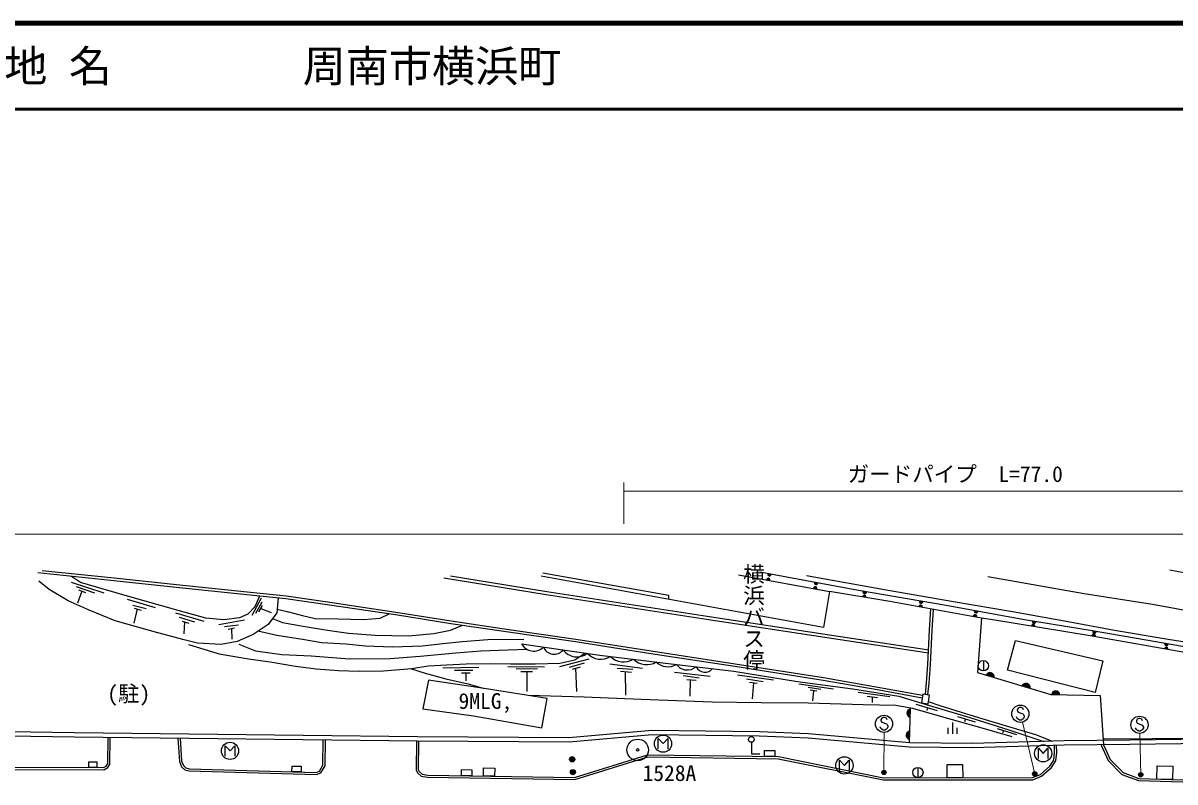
# Model space of a CAD drawing. Units: millimetres at full size, sheet at 1:1000; details may follow other scales. Extents: x 40000 to 680000, y 20000 to 380000.
# Drawn here: x 372553 to 506272, y 291927 to 380000 of the extents above; entities that cross this region are included whole.
import ezdxf
from ezdxf.enums import TextEntityAlignment as Align

# ---------------------------------------------------------------- set-up
doc = ezdxf.new("R2010")
doc.units = ezdxf.units.MM
doc.header["$LTSCALE"] = 1000
for name, color, linetype, lineweight in [('M-BGD', 7, 'Continuous', 25), ('M-BGD-EXST', 7, 'Continuous', 25), ('M-BMK-SRVR', 3, 'Continuous', 25), ('M-STR-HTXT', 7, 'Continuous', 13), ('M-STR-STRC', 7, 'Continuous', 25), ('M-TTL', 2, 'Continuous', 140), ('M-TTL-LINE', 7, 'Continuous', 50)]:
    doc.layers.add(name, color=color, linetype=linetype, lineweight=lineweight)
doc.layers.add('M-BMK-HTXT', color=7, linetype='Continuous')
doc.layers.add('M-TTL-TXT', color=7, linetype='Continuous')
doc.styles.add('@ＭＳ ゴシック', font='')
doc.styles.add('ＭＳ ゴシック', font='')
doc.styles.get('@ＭＳ ゴシック').set_extended_font_data('@MS Gothic')
doc.styles.get('ＭＳ ゴシック').set_extended_font_data('MS Gothic')

msp = doc.modelspace()

# ---------------------------------------------------------------- hatches: boundary and pattern name
at = {"layer": 'M-BGD'}
for points in [[(458999, 316115, 0.4608), (459153, 315847, 0.4608), (459393, 316041)], [(459242, 315295, 0.4608), (459086, 315562, 0.4608), (458847, 315366)], [(464699, 314306, 0.4608), (464544, 314573, 0.4608), (464304, 314378)], [(464432, 315098, 0.4608), (464586, 314830, 0.4608), (464826, 315024)], [(470397, 313320, 0.4608), (470238, 313586, 0.4608), (470001, 313388)], [(470055, 314054, 0.4608), (470214, 313788, 0.4608), (470451, 313987)], [(476616, 312945, 0.4608), (476775, 312679, 0.4608), (477013, 312878)], [(476945, 312176, 0.4608), (476788, 312443, 0.4608), (476549, 312247)], [(482985, 311824, 0.4608), (483140, 311557, 0.4608), (483380, 311752)], [(483250, 311054, 0.4608), (483093, 311321, 0.4608), (482854, 311125)], [(489735, 310607, 0.4608), (489894, 310342, 0.4608), (490131, 310541)], [(490000, 309933, 0.4608), (489840, 310197, 0.4608), (489604, 309998)], [(497032, 308774, 0.4608), (496875, 309041, 0.4608), (496637, 308844)], [(496727, 309441, 0.4608), (496886, 309175, 0.4608), (497123, 309373)], [(505451, 307291, 0.4608), (505294, 307557, 0.4608), (505056, 307360)], [(505099, 308010, 0.4608), (505256, 307744, 0.4608), (505494, 307941)], [(485299, 304064, 0.82183), (484350, 304349)], [(489460, 302812, 0.82183), (488511, 303098)], [(492923, 302064, 0.82183), (491932, 302082)], [(475567, 300397, 0.82183), (475535, 299407)], [(475484, 297844, 0.82183), (475452, 296854)], [(436604, 294550, 1), (436004, 294550, 0.41421), (436304, 294250, 0.41421)], [(436687, 293069, 0.41421), (436387, 293369, 0.41421), (436087, 293069, 1)]]:
    msp.add_hatch(color=256, dxfattribs=at).paths.add_polyline_path(points)
at = {"layer": 'M-BGD-EXST'}
for points in [[(472730, 293037, 1), (472230, 293037, 0.41421), (472480, 292787, 0.41421)], [(490240, 292869, 0.41421), (489989, 293119, 0.41421), (489740, 292868, 1)], [(502550, 292765, 0.41421), (502300, 293014, 0.41421), (502050, 292764, 1)]]:
    msp.add_hatch(color=256, dxfattribs=at).paths.add_polyline_path(points)

# ---------------------------------------------------------------- linework, layer by layer
at = {"layer": 'M-BGD'}
for p, q in [((378148, 315108), (381933, 313880)), ((378713, 314595), (380866, 313885)), ((379360, 314073), (378884, 312667)), ((378985, 314211), (379815, 313906)), ((384646, 313124), (387890, 312162)), ((399150, 311292), (400249, 313306)), ((385308, 312456), (386833, 312061)), ((385808, 312004), (385400, 310361)), ((385467, 312111), (386251, 311867)), ((390251, 311570), (393557, 310600)), ((399576, 311516), (400325, 312825)), ((399932, 311686), (400337, 312387)), ((400142, 312050), (401339, 311611)), ((390674, 311061), (392440, 310520)), ((391025, 310586), (391799, 310368)), ((391289, 310511), (391211, 309136)), ((395277, 310190), (398266, 310733)), ((395956, 309986), (397569, 310167)), ((396348, 309667), (397118, 309806)), ((396733, 309737), (396776, 308513)), ((434850, 305322), (438284, 306232)), ((421291, 305183), (425477, 305241)), ((422625, 304887), (424782, 304907)), ((428810, 305309), (433083, 305300)), ((429797, 305075), (432259, 305071)), ((435977, 305254), (437745, 305754)), ((436325, 305022), (437260, 305289)), ((436695, 305128), (436784, 302407)), ((440665, 305616), (444451, 305136)), ((441525, 305134), (443331, 305000)), ((484028, 306019), (484028, 304819)), ((423440, 304573), (424449, 304574)), ((423945, 304573), (423940, 303676)), ((430339, 304727), (431705, 304739)), ((431022, 304733), (431054, 302418)), ((441902, 304777), (443186, 304671)), ((442440, 304733), (442474, 302013)), ((448174, 304678), (452311, 304194)), ((449188, 304273), (451040, 304004)), ((449594, 303828), (450702, 303734)), ((450007, 303793), (449960, 301868)), ((455507, 304368), (459661, 303779)), ((456515, 303898), (458464, 303590)), ((456878, 303495), (457779, 303375)), ((457329, 303435), (457189, 301574)), ((462613, 303307), (466634, 302751)), ((463680, 302919), (465178, 302691)), ((463908, 302614), (464687, 302496)), ((464298, 302555), (464189, 301345)), ((469515, 302330), (473188, 301860)), ((470527, 301875), (471737, 301743)), ((471132, 301809), (471141, 301137)), ((476206, 300967), (478655, 300238)), ((475440, 296463), (475570, 300499)), ((477547, 300568), (477485, 300230)), ((481011, 299540), (483096, 298907)), ((479935, 297512), (479935, 298209)), ((480469, 297513), (480468, 298841)), ((481002, 297513), (481002, 298210)), ((481950, 299255), (481849, 298915)), ((485646, 298137), (487870, 297433)), ((486357, 297912), (486251, 297635)), ((498070, 296925), (522304, 297108)), ((457096, 296528), (457096, 295195)), ((457096, 295195), (458096, 295195)), ((476426, 293622), (476427, 292422))]:
    msp.add_line(p, q, dxfattribs=at)
for points in [[(476932, 301652), (471948, 302560), (465435, 303720), (455180, 305310), (445428, 306814), (436685, 308175), (428920, 309292), (422216, 310280), (415799, 311312), (408135, 312444), (403077, 313188), (397418, 313759), (390342, 314502), (383094, 315260), (374258, 316198)], [(476979, 301948), (472001, 302855), (465484, 304016), (455226, 305607), (445474, 307111), (436730, 308472), (428964, 309589), (422262, 310577), (415845, 311609), (408179, 312741), (403114, 313486), (397448, 314057), (390373, 314801), (383126, 315558), (374771, 316444)], [(399999, 313498), (399463, 312247), (398651, 311411), (397671, 310966), (395863, 310757), (393772, 310926), (390576, 311832), (384391, 313557), (379227, 315085), (378196, 315780)], [(477681, 307212), (466168, 308973), (451952, 311139), (433340, 313974), (422171, 315793)], [(455600, 315954), (466156, 314042), (465487, 309853), (432689, 315796)], [(447504, 313111), (447523, 313579), (432902, 316142)], [(565537, 297516), (556025, 299257), (548393, 300589), (539679, 302358), (532842, 303434), (529494, 303923), (525001, 304459), (513774, 306482), (504036, 308197), (496660, 309452), (488820, 310759), (479699, 312424), (469547, 314140), (458066, 316290)], [(529603, 304295), (524733, 305191), (519746, 306009), (515734, 306751), (511082, 307554), (505475, 308478), (499258, 309523), (493862, 310493), (487402, 311659), (480561, 312826), (472992, 314129), (463494, 315840)], [(565846, 300794), (557754, 302382), (548881, 304108), (540455, 305662), (530745, 307576), (523197, 308999), (514238, 310579), (503665, 312506), (495741, 313742), (484534, 315739)], [(566253, 305126), (563581, 305631), (557356, 306759), (548087, 308536), (529841, 311958), (519493, 313869), (505660, 316521)], [(402172, 313279), (402017, 311550), (400992, 310210), (399256, 309044), (397401, 308241), (395553, 307870), (392798, 308043), (391262, 308432), (388208, 309227), (383263, 310638), (380216, 311853), (377791, 312937), (375588, 314272), (374383, 315213)], [(477664, 306860), (466115, 308627), (451900, 310793), (433285, 313628), (421400, 315564)], [(526933, 303462), (507835, 306870), (496421, 308882), (485358, 310692), (483826, 310952), (473161, 312850), (466156, 314042)], [(402055, 311974), (403206, 311715), (405001, 311241), (406479, 310908), (409127, 310857), (412068, 310779), (414003, 310921), (415035, 311425)], [(477299, 302067), (477433, 303431), (477600, 305563), (477796, 309564), (477941, 311999)], [(477596, 302020), (477732, 303405), (477899, 305544), (478096, 309548), (478238, 311946)], [(401513, 310891), (402682, 310417), (404857, 310032), (407906, 309528), (410347, 309187), (413438, 308957), (417288, 308884), (420241, 309146), (422165, 309553), (423486, 310093)], [(483826, 310952), (483361, 304647), (491881, 302083), (497584, 301977), (497970, 296244), (498738, 294545), (500253, 293010), (502074, 292332), (507147, 292177), (521354, 292266), (521869, 292918), (521991, 296394)], [(430695, 308471), (426509, 308410), (423552, 308184), (421295, 307945), (418906, 307676), (415438, 307553), (412318, 307686), (410029, 307918), (407256, 308091), (404987, 308469), (402011, 308919), (399797, 309407)], [(391755, 307871), (395330, 306807), (398720, 306206), (401239, 305871), (404183, 305347), (406594, 305047), (409154, 304860), (411588, 304790), (414390, 304809), (417695, 305107), (419595, 305387), (421749, 305525), (423990, 305649), (426827, 305672), (429168, 305640), (432050, 305647), (434869, 305723), (436611, 306105), (437784, 306892)], [(397594, 307902), (399528, 307143), (402602, 306708), (406016, 306565), (410465, 306228), (415157, 306264), (418637, 306508), (422792, 306899), (425705, 307127), (430980, 307351)], [(430416, 307942), (439500, 306648), (447134, 305719), (455068, 304791), (462455, 303600), (468874, 302724), (474205, 301865), (477786, 300784), (482472, 299397), (487104, 297937), (491032, 296632)], [(417540, 305093), (419229, 304552), (421640, 303905), (424208, 303304), (426066, 302768)], [(487379, 297163), (483906, 298166), (479195, 299491), (475856, 300449), (473887, 300792), (470068, 300881), (463689, 301061), (458244, 301126), (452549, 301169), (444318, 301507), (437707, 301778), (431190, 301950)], [(491994, 296659), (490133, 297387), (486207, 298565), (483883, 299269), (481483, 299987), (479018, 300768), (477678, 301240)], [(565305, 295053), (559045, 295594), (553390, 295991), (546074, 296508), (541637, 296760), (537518, 296818), (531194, 296859), (512930, 296928), (501032, 296773), (493403, 296700), (482779, 296395), (475440, 296463), (463717, 297522), (458031, 297760), (445578, 297886), (435927, 297043), (418344, 297172), (378529, 297640), (358175, 297937), (325785, 297634), (301774, 297422), (275313, 297214), (252440, 297092)], [(565262, 294554), (559006, 295095), (553355, 295492), (546042, 296009), (541619, 296261), (537513, 296318), (531191, 296359), (512932, 296428), (501038, 296273), (493413, 296200), (482784, 295895), (475415, 295964), (463684, 297022), (458018, 297260), (445597, 297386), (435947, 296543), (418339, 296672), (378522, 297140), (358174, 297437), (325789, 297134), (301778, 296922), (275317, 296714), (252440, 296592)], [(326437, 295114), (327127, 293817), (327963, 293416), (381942, 293353), (382398, 293588), (382641, 293998), (382677, 297091)], [(326658, 295232), (327309, 294007), (328020, 293666), (381882, 293603), (382220, 293777), (382392, 294068), (382427, 297094)], [(390534, 296999), (390712, 294289), (390955, 293692), (391320, 293353), (391798, 293207), (406620, 292790), (407128, 292979), (407618, 293806), (407654, 296798)], [(390785, 296996), (390959, 294346), (391166, 293837), (391448, 293575), (391838, 293456), (406578, 293042), (406958, 293183), (407369, 293876), (407404, 296801)], [(418223, 296674), (418181, 293331), (418351, 292991), (418781, 292583), (419514, 292473), (436602, 292193), (445095, 294827), (460228, 294624), (472423, 292159), (489775, 292182), (490788, 292580), (491950, 293603), (492441, 294381), (492555, 295346), (492532, 296175)], [(418473, 296671), (418432, 293388), (418555, 293142), (418896, 292819), (419535, 292723), (436567, 292444), (445058, 295077), (460255, 294874), (472448, 292409), (489728, 292432), (490656, 292796), (491758, 293767), (492200, 294467), (492305, 295357), (492282, 296168)], [(497719, 296241), (497723, 296182), (498529, 294401), (500114, 292795), (502025, 292084), (507144, 291927), (521476, 292017), (522116, 292827), (522241, 296385)]]:
    msp.add_lwpolyline(points, dxfattribs=at)
for points in [[(487749, 308360), (497912, 305984), (497012, 302321), (486849, 304895)], [(419625, 303723), (418969, 300408), (424862, 299617), (432783, 298197), (433411, 301595), (426066, 302768)], [(477640, 301001), (477795, 301989), (477005, 302113), (476850, 301125)], [(458621, 295596), (459821, 295580), (459812, 294880), (458612, 294896)], [(380185, 294255), (381135, 294252), (381133, 293602), (380183, 293605)], [(403789, 293770), (404839, 293741), (404820, 293091), (403771, 293121)], [(423454, 293359), (424654, 293339), (424642, 292639), (423443, 292659)], [(426016, 293567), (427316, 293546), (427300, 292596), (426001, 292617)], [(479825, 293969), (481625, 293971), (481628, 292421), (479828, 292419)], [(504221, 293817), (506020, 293762), (505973, 292213), (504173, 292268)]]:
    msp.add_lwpolyline(points, close=True, dxfattribs=at)
for centre, radius in [((484028, 305419), 600), ((457096, 296861), 333), ((436304, 294550), 300), ((436387, 293069), 300), ((476427, 293022), 600)]:
    msp.add_circle(centre, radius, dxfattribs=at)
for centre, radius, start, end in [((459190, 316047), 203, 160.4307, 358.35408), ((459050, 315362), 203, 340.77094, 178.69433), ((464507, 314373), 203, 340.77094, 178.69433), ((464623, 315029), 203, 160.4307, 358.35408), ((470204, 313385), 203, 341.37832, 179.30171), ((470248, 313989), 203, 161.44504, 359.36842), ((476809, 312880), 203, 161.44504, 359.36842), ((476753, 312243), 203, 340.94589, 178.86928), ((483177, 311757), 203, 160.697, 358.62039), ((483058, 311121), 203, 340.94589, 178.86928), ((489928, 310543), 203, 161.57346, 359.49685), ((489807, 309997), 203, 341.74566, 179.66905), ((496840, 308841), 203, 341.04219, 178.96558), ((496920, 309376), 203, 161.38385, 359.30724), ((431818, 308714), 1600, 208.8457, 314.93661), ((434201, 308124), 1366, 203.41398, 320.36833), ((505259, 307357), 203, 341.04219, 178.96558), ((505291, 307944), 203, 161.04713, 358.97051), ((436855, 308438), 1992, 216.5109, 307.27141), ((439610, 308284), 2109, 222.74648, 302.11773), ((442279, 308025), 2174, 224.59336, 301.53883), ((444938, 307684), 2145, 224.83277, 301.29942), ((447416, 307251), 1954, 225.78744, 300.62741), ((449674, 306469), 1550, 215.46067, 311.19374), ((451718, 305801), 1139, 205.97497, 320.67945), ((484797, 304113), 505, 354.42411, 152.0823), ((488957, 302861), 505, 354.42411, 152.0823), ((492425, 301975), 505, 10.09943, 167.75762), ((475649, 299899), 505, 99.31812, 256.97631), ((475566, 297346), 505, 99.31812, 256.97631)]:
    msp.add_arc(centre, radius, start, end, dxfattribs=at)
at = {"layer": 'M-BGD-EXST'}
for p, q in [((446295, 295771), (446295, 296971)), ((446295, 296971), (446845, 296371)), ((446845, 296371), (447395, 296971)), ((447395, 296971), (447395, 295771)), ((396032, 294933), (396032, 296133)), ((396032, 296133), (396582, 295533)), ((396582, 295533), (397132, 296133)), ((397132, 296133), (397132, 294933)), ((490422, 294643), (490422, 295843)), ((490422, 295843), (490972, 295243)), ((490972, 295243), (491522, 295843)), ((491522, 295843), (491522, 294643)), ((467349, 293248), (467349, 294448)), ((467349, 294448), (467899, 293848)), ((467899, 293848), (468449, 294448)), ((468449, 294448), (468449, 293248))]:
    msp.add_line(p, q, dxfattribs=at)
for centre, radius in [((446845, 296371), 1000), ((396582, 295533), 1000), ((490972, 295243), 1000), ((467899, 293848), 1000), ((472480, 293037), 250), ((489990, 292869), 250), ((502300, 292764), 250)]:
    msp.add_circle(centre, radius, dxfattribs=at)
at = {"layer": 'M-BMK-SRVR'}
for radius in [1250, 150]:
    msp.add_circle((443899, 295645), radius, dxfattribs=at)
at = {"layer": 'M-STR-HTXT'}
for p, q in [((442278, 321889), (442293, 326690)), ((519240, 325690), (442290, 325690)), ((489990, 292869), (488558, 298865)), ((472480, 293037), (472497, 297670)), ((502300, 292764), (502182, 297564))]:
    msp.add_line(p, q, dxfattribs=at)
msp.add_lwpolyline([(567482, 318173), (557261, 319285), (543218, 320289), (532854, 320721), (523036, 320690), (65978, 320690)], dxfattribs=at)
at = {"layer": 'M-STR-STRC'}
for p, q in [((488052, 300477), (487961, 300295)), ((487961, 300295), (487961, 300204)), ((487961, 300204), (488052, 300022)), ((488234, 300568), (488052, 300477)), ((488052, 300022), (488598, 299840)), ((488416, 300568), (488234, 300568)), ((488598, 300477), (488416, 300568)), ((488689, 300295), (488598, 300477)), ((488598, 299840), (488689, 299749)), ((488689, 299749), (488779, 299568)), ((488779, 299568), (488779, 299477)), ((472137, 298129), (472046, 298311)), ((472228, 299311), (472137, 299129)), ((472137, 299129), (472137, 299038)), ((472137, 299038), (472228, 298856)), ((472409, 299401), (472228, 299311)), ((472228, 298856), (472773, 298674)), ((472591, 299401), (472409, 299401)), ((472773, 299311), (472591, 299401)), ((472864, 299129), (472773, 299311)), ((472773, 298674), (472864, 298583)), ((472864, 298583), (472955, 298401)), ((472955, 298311), (472864, 298129)), ((472955, 298401), (472955, 298311)), ((487961, 299295), (487870, 299477)), ((488052, 299204), (487961, 299295)), ((488234, 299113), (488052, 299204)), ((488416, 299113), (488234, 299113)), ((488598, 299204), (488416, 299113)), ((488689, 299295), (488598, 299204)), ((488779, 299477), (488689, 299295)), ((501794, 298013), (501703, 298195)), ((501885, 299195), (501794, 299013)), ((501794, 299013), (501794, 298922)), ((501794, 298922), (501885, 298741)), ((502067, 299286), (501885, 299195)), ((501885, 298741), (502430, 298559)), ((502248, 299286), (502067, 299286)), ((502430, 299195), (502248, 299286)), ((502521, 299013), (502430, 299195)), ((502430, 298559), (502521, 298468)), ((502521, 298468), (502612, 298286)), ((502612, 298195), (502521, 298013)), ((502612, 298286), (502612, 298195)), ((472228, 298038), (472137, 298129)), ((472409, 297947), (472228, 298038)), ((472591, 297947), (472409, 297947)), ((472773, 298038), (472591, 297947)), ((472864, 298129), (472773, 298038)), ((501885, 297922), (501794, 298013)), ((502067, 297832), (501885, 297922)), ((502248, 297832), (502067, 297832)), ((502430, 297922), (502248, 297832)), ((502521, 298013), (502430, 297922))]:
    msp.add_line(p, q, dxfattribs=at)
for centre in [(472500, 298674), (488325, 299840), (502158, 298559)]:
    msp.add_circle(centre, 1000, dxfattribs=at)
at = {"layer": 'M-TTL'}
msp.add_line((680000, 380000), (40000, 380000), dxfattribs=at)
at = {"layer": 'M-TTL-LINE'}
msp.add_line((40000, 370000), (680000, 370000), dxfattribs=at)

# ---------------------------------------------------------------- texts
at = {"layer": 'M-BMK-HTXT'}
for s, rotation, style, p in [('横浜バス停', 270.035, '@ＭＳ ゴシック', (455902, 317339)), ('(駐)', 0.035, 'ＭＳ ゴシック', (382326, 300708))]:
    msp.add_text(s, height=1833, rotation=rotation, dxfattribs=dict(at, style=style)).set_placement(p, align=Align.BOTTOM_LEFT)
at = {"layer": 'M-BMK-HTXT', "style": 'ＭＳ ゴシック'}
for s, p in [('9MLG,', (423109, 299852)), ('1528A', (444470, 291491))]:
    msp.add_text(s, height=1833, dxfattribs=at).set_placement(p, align=Align.BOTTOM_LEFT)
at = {"layer": 'M-STR-HTXT', "style": 'ＭＳ ゴシック'}
msp.add_text('ガードパイプ\u3000L=77.0', height=1833, dxfattribs=at).set_placement((480765, 326190), align=Align.BOTTOM_CENTER)
at = {"layer": 'M-TTL-TXT', "style": 'ＭＳ ゴシック'}
for s, p in [('地 名', (370380, 375000)), ('周南市横浜町', (405024, 375000))]:
    msp.add_text(s, height=3666, dxfattribs=at).set_placement(p, align=Align.MIDDLE_LEFT)

doc.saveas('drawing.dxf')
